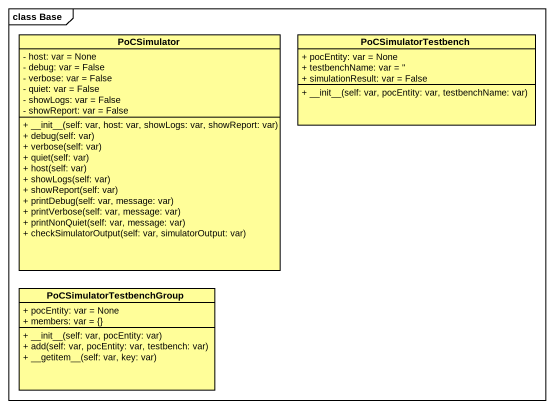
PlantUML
@startuml
mainframe class Base
hide circle
hide empty members
skinparam classAttributeIconSize 0
class PoCSimulator #FFFE99 {
  - host: var = None
  - debug: var = False
  - verbose: var = False
  - quiet: var = False
  - showLogs: var = False
  - showReport: var = False
  + ~__init~__(self: var, host: var, showLogs: var, showReport: var)
  + debug(self: var)
  + verbose(self: var)
  + quiet(self: var)
  + host(self: var)
  + showLogs(self: var)
  + showReport(self: var)
  + printDebug(self: var, message: var)
  + printVerbose(self: var, message: var)
  + printNonQuiet(self: var, message: var)
  + checkSimulatorOutput(self: var, simulatorOutput: var)
}
class PoCSimulatorTestbench #FFFE99 {
  + pocEntity: var = None
  + testbenchName: var = ''
  + simulationResult: var = False
  + ~__init~__(self: var, pocEntity: var, testbenchName: var)
}
class PoCSimulatorTestbenchGroup #FFFE99 {
  + pocEntity: var = None
  + members: var = {}
  + ~__init~__(self: var, pocEntity: var)
  + add(self: var, pocEntity: var, testbench: var)
  + ~__getitem~__(self: var, key: var)
}
@enduml
